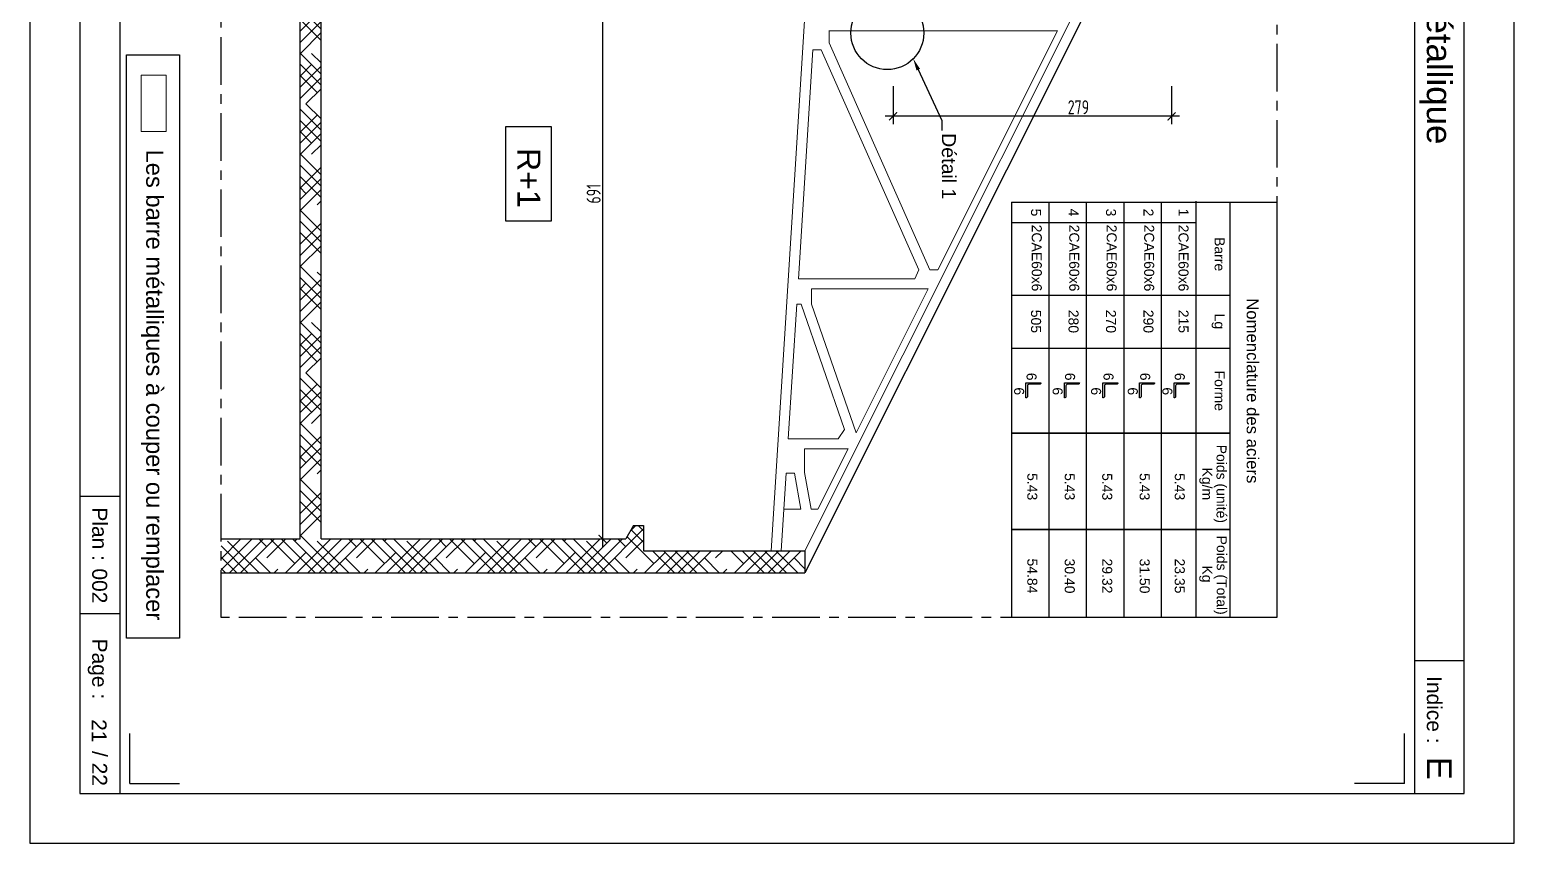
# Model space of a CAD drawing. Header units: millimetres. Extents: x -14819 to 43195, y -10328 to 20814.
# Drawn here: x 17559 to 19044, y 8910 to 9725 of the extents above; entities that cross this region are included whole.
import ezdxf
from ezdxf import colors
from ezdxf.entities.mleader import LeaderData, LeaderLine
from ezdxf.enums import TextEntityAlignment as Align
from ezdxf.math import Vec2, Vec3

# ---------------------------------------------------------------- set-up
doc = ezdxf.new("R2010")
doc.units = ezdxf.units.MM
doc.header["$PDMODE"] = 3
doc.linetypes.add('AXES', pattern=[50.8, 31.75, -6.35, 6.35, -6.35])
doc.linetypes.add('CONTINU', pattern=[0])
for name, color, linetype in [('-SOCNA- 0', 255, 'Continuous'), ('-SOCNA- Text', 255, 'Continuous'), ('173', 173, 'Continuous')]:
    doc.layers.add(name, color=color, linetype=linetype)
doc.layers.add('-SOCNA- Fer- Coffrage', color=173, linetype='Continuous', lineweight=25)
doc.layers.add('Mur_coupe', color=7, linetype='Continuous', lineweight=25)
doc.layers.add('-SOCNA- Visible', color=66, linetype='Continuous', plot=False)
doc.layers.add('_Charpente métallique', color=7, linetype='Continuous', lineweight=0, true_color=0x539df9)
doc.styles.add('-ST-Arial', font='arial.ttf')
doc.styles.add('-ST-Isocp', font='isocp.shx', dxfattribs={"width": 0.8})
doc.styles.add('SOCNA- Arial', font='arial.ttf')
doc.styles.get("Standard").update_dxf_attribs({"font": 'arial.ttf'})
doc.dimstyles.new('-ST-50s', dxfattribs={"dimtxt": 14, "dimasz": 8, "dimexe": 8, "dimexo": 10, "dimgap": 2, "dimtad": 1, "dimdec": 1, "dimrnd": 0.5, "dimdsep": 46, "dimtxsty": '-ST-Isocp', "dimblk": 'ARCHTICK', "dimcen": 3, "dimdle": 8, "dimclrd": 30, "dimclre": 30, "dimclrt": 6, "dimadec": 1, "dimazin": 0, "dimtfac": 1, "dimtdec": 1, "dimtofl": 0, "dimtmove": 0, "dimatfit": 3, "dimfxl": 30, "dimfxlon": 1, "dimtolj": 1, "dimtzin": 0, "dimlwd": -1, "dimlwe": -1, "dimarcsym": 0})

# ---------------------------------------------------------------- blocks, each defined once
blk = doc.blocks.new('_ArchTick')
at = {"color": 0, "linetype": 'ByBlock', "const_width": 0.15}
blk.add_lwpolyline([(-0.5, -0.5), (0.5, 0.5)], dxfattribs=at)
blk = doc.blocks.new('*D566')
at = {"layer": '-SOCNA- Fer- Coffrage', "color": 30, "ltscale": 1.5, "transparency": 16777216}
for p, q in [((18107, 9906.2), (18139.8, 9906.2)), ((18131.8, 9914.2), (18131.8, 9207.2)), ((18101.8, 9215.2), (18139.8, 9215.2))]:
    blk.add_line(p, q, dxfattribs=at)
at = {"layer": 'Defpoints', "color": 0, "ltscale": 1.5, "transparency": 16777216}
for p in [(18097, 9906.2), (18044.5, 9215.2), (18131.8, 9215.2)]:
    blk.add_point(p, dxfattribs=at)
at = {"layer": '-SOCNA- Fer- Coffrage', "color": 30, "ltscale": 1.5, "transparency": 16777216, "xscale": 8, "yscale": 8, "zscale": 8}
for p, rotation in [((18131.8, 9906.2), 90), ((18131.8, 9215.2), 270)]:
    blk.add_blockref('_ArchTick', p, dxfattribs=dict(at, rotation=rotation))
at = {"layer": '-SOCNA- Fer- Coffrage', "color": 6, "ltscale": 1.5, "transparency": 16777216, "insert": (18122.8, 9560.7), "char_height": 14, "attachment_point": 5, "rotation": 90, "style": '-ST-Isocp'}
blk.add_mtext('\\A1;691', dxfattribs=at)
blk = doc.blocks.new('*D573')
at = {"layer": '-SOCNA- Fer- Coffrage', "color": 30, "ltscale": 1.5, "transparency": 16777216}
for p, q in [((18422.3, 9668.2), (18422.3, 9630.2)), ((18700.9, 9668.2), (18700.9, 9630.2)), ((18708.9, 9638.2), (18414.3, 9638.2))]:
    blk.add_line(p, q, dxfattribs=at)
at = {"layer": 'Defpoints', "color": 0, "ltscale": 1.5, "transparency": 16777216}
for p in [(18700.9, 9982.7), (18422.3, 9972.7), (18422.3, 9638.2)]:
    blk.add_point(p, dxfattribs=at)
at = {"layer": '-SOCNA- Fer- Coffrage', "color": 30, "ltscale": 1.5, "transparency": 16777216, "xscale": 8, "yscale": 8, "zscale": 8, "rotation": 180}
blk.add_blockref('_ArchTick', (18422.3, 9638.2), dxfattribs=at)
at = {"layer": '-SOCNA- Fer- Coffrage', "color": 30, "ltscale": 1.5, "transparency": 16777216, "xscale": 8, "yscale": 8, "zscale": 8}
blk.add_blockref('_ArchTick', (18700.9, 9638.2), dxfattribs=at)
at = {"layer": '-SOCNA- Fer- Coffrage', "color": 6, "ltscale": 1.5, "transparency": 16777216, "insert": (18607.7, 9647.2), "char_height": 14, "attachment_point": 5, "style": '-ST-Isocp'}
blk.add_mtext('\\A1;279', dxfattribs=at)
blk = doc.blocks.new('*U557')
at = {"layer": '-SOCNA- 0', "color": 7}
for p, q in [((1917, 1385), (1917, 1435)), ((2050, 1385), (2050, 1425)), ((50, 1385), (2050, 1385)), ((50, 90), (2050, 90)), ((1752.4, 50), (1752.4, 90)), ((1870, 50), (1870, 90))]:
    blk.add_line(p, q, dxfattribs=at)
blk.add_lwpolyline([(50, 50), (2050, 50), (2050, 1435), (50, 1435)], close=True, dxfattribs=at)
at = {"layer": '-SOCNA- Visible', "color": 7}
for p, q in [((2040, 1375), (1990, 1375)), ((2040, 1375), (2040, 1325)), ((2040, 100), (2040, 150)), ((2040, 100), (1990, 100))]:
    blk.add_line(p, q, dxfattribs=at)
at = {"layer": '-SOCNA- Visible'}
blk.add_lwpolyline([(0, 0), (2100, 0), (2100, 1485), (0, 1485)], close=True, dxfattribs=at)
at = {"layer": '-SOCNA- Text', "color": 7, "style": 'SOCNA- Arial'}
for s, p in [('Indice :', (1932.6, 1405)), ('Plan : ', (1763.7, 70)), ('Page : ', (1895.1, 70)), ('/ 22', (2007.6, 70))]:
    blk.add_text(s, height=15, dxfattribs=at).set_placement(p, align=Align.MIDDLE_LEFT)
for tag, p in [('TITRE', (1050, 1410)), ('INDICE', (2024.9, 1410))]:
    blk.add_attdef(tag, text='', height=25, dxfattribs=at).set_placement(p, align=Align.MIDDLE_CENTER)
for tag, p in [("NOM_D'AFFAIRE", (160, 70)), ('PLAN', (1824.8, 70))]:
    blk.add_attdef(tag, text='', height=15, dxfattribs=at).set_placement(p, align=Align.MIDDLE_LEFT)

msp = doc.modelspace()

# ---------------------------------------------------------------- hatches: boundary and pattern name
at = {"layer": '-SOCNA- Fer- Coffrage', "ltscale": 1.5}
h = msp.add_hatch(dxfattribs=at)
h.set_pattern_fill('HOUND', color=8, scale=5, angle=-45)
h.set_pattern_definition([(315, (24839.6304, 47367.7406), (28.0633004, -16.8379802), [127, -63.5]), (45, (24839.6304, 47367.7406), (-28.0633004, -16.8379802), [127, -63.5])])
h.paths.add_polyline_path([(17750.08, 10794.24), (17750.08, 10760.24), (17829.19, 10760.24), (17829.19, 10555.24), (17850.19, 10555.24), (17850.19, 10760.24), (18155.14, 10760.24), (18162.82, 10746.83), (18172.82, 10746.83), (18172.82, 10772.24), (18334.14, 10772.24), (18334.14, 10794.24)])
h.paths.add_polyline_path([(17829.19, 10106.21), (17850.19, 10106.21), (17850.19, 10363.24), (17829.19, 10363.24)])
h.paths.add_polyline_path([(17850.19, 9906.21), (17829.19, 9906.21), (17829.19, 9215.18), (17750.08, 9215.18), (17750.08, 9181.18), (18334.14, 9181.18), (18334.14, 9203.18), (18172.82, 9203.18), (18172.82, 9228.59), (18162.82, 9228.59), (18155.14, 9215.18), (17850.19, 9215.18)])

# ---------------------------------------------------------------- linework, layer by layer
at = {"layer": '-SOCNA- Fer- Coffrage', "color": 173, "ltscale": 1.5}
for p, q in [((18759.07, 9552.19), (18806.15, 9552.19)), ((18806.15, 9552.19), (18806.15, 9136.36)), ((18540.64, 9224.68), (18540.64, 9136.36)), ((18759.07, 9136.36), (18540.64, 9136.36)), ((18806.15, 9136.36), (18759.07, 9136.36))]:
    msp.add_line(p, q, dxfattribs=at)
at = {"layer": '-SOCNA- Fer- Coffrage', "color": 2, "linetype": 'AXES', "ltscale": 1.5}
msp.add_lwpolyline([(18806.15, 10853.67), (18806.15, 9136.36), (17750.08, 9136.36), (17750.08, 10853.67)], close=True, dxfattribs=at)
at = {"layer": '-SOCNA- Fer- Coffrage', "color": 2, "ltscale": 1.5}
msp.add_lwpolyline([(17708.71, 9699.78), (17708.71, 9115.78), (17655.51, 9115.78), (17655.51, 9699.78)], close=True, dxfattribs=at)
at = {"layer": '-SOCNA- Fer- Coffrage', "color": 173, "ltscale": 1.5}
msp.add_lwpolyline([(18080.35, 9628), (18080.35, 9533.32), (18034.82, 9533.32), (18034.82, 9628)], close=True, dxfattribs=at)
at = {"layer": '-SOCNA- Fer- Coffrage', "color": 1, "ltscale": 1.5}
msp.add_circle((18416.54, 9721.45), 36.5, dxfattribs=at)
at = {"layer": '173', "color": 173}
for p, q in [((18540.64, 9552.19), (18759.07, 9552.19)), ((18540.64, 9552.19), (18540.64, 9224.68)), ((18578.11, 9552.19), (18578.11, 9136.36)), ((18615.58, 9552.19), (18615.58, 9136.36)), ((18653.05, 9552.19), (18653.05, 9136.36)), ((18690.52, 9552.19), (18690.52, 9136.36)), ((18725.64, 9137.38), (18725.64, 9553.2)), ((18759.07, 9552.19), (18759.07, 9321.12)), ((18759.07, 9552.19), (18759.07, 9136.36)), ((18759.07, 9552.19), (18759.07, 9552.19)), ((18725.64, 9531.56), (18540.64, 9531.56)), ((18759.07, 9458.9), (18540.64, 9458.9)), ((18759.07, 9405.68), (18540.64, 9405.68)), ((18540.64, 9321.12), (18759.07, 9321.12)), ((18759.07, 9321.12), (18540.64, 9321.12)), ((18540.64, 9224.68), (18759.07, 9224.68)), ((18759.07, 9224.68), (18540.64, 9224.68))]:
    msp.add_line(p, q, dxfattribs=at)
for points in [[(18570.2, 9371.28, -0.4142136), (18568.85, 9369.93), (18558.35, 9369.93, 0.4142136), (18556.7, 9368.28), (18556.7, 9357.78, -0.4623918), (18555.65, 9356.43), (18555.2, 9356.43), (18555.2, 9371.43), (18570.2, 9371.43)], [(18608.71, 9371.28, -0.4142136), (18607.36, 9369.93), (18596.86, 9369.93, 0.4142136), (18595.21, 9368.28), (18595.21, 9357.78, -0.4623918), (18594.16, 9356.43), (18593.71, 9356.43), (18593.71, 9371.43), (18608.71, 9371.43)], [(18647.16, 9371.28, -0.4142136), (18645.81, 9369.93), (18635.31, 9369.93, 0.4142136), (18633.66, 9368.28), (18633.66, 9357.78, -0.4623918), (18632.61, 9356.43), (18632.16, 9356.43), (18632.16, 9371.43), (18647.16, 9371.43)], [(18683.87, 9371.28, -0.4142136), (18682.52, 9369.93), (18672.02, 9369.93, 0.4142136), (18670.37, 9368.28), (18670.37, 9357.78, -0.4623918), (18669.32, 9356.43), (18668.87, 9356.43), (18668.87, 9371.43), (18683.87, 9371.43)], [(18718.45, 9371.28, -0.4142136), (18717.1, 9369.93), (18706.6, 9369.93, 0.4142136), (18704.95, 9368.28), (18704.95, 9357.78, -0.4623918), (18703.9, 9356.43), (18703.45, 9356.43), (18703.45, 9371.43), (18718.45, 9371.43)]]:
    msp.add_lwpolyline(points, format="xyb", close=True, dxfattribs=at)
at = {"layer": '_Charpente métallique', "flags": 128}
for points in [[(18726.56, 9987.71), (18334.14, 9203.18)], [(18300.47, 9203.18), (18333.73, 9733.87), (18406.38, 9733.87)], [(18358.29, 9723.91), (18358.29, 9711.87)], [(18358.29, 9723.87), (18586.76, 9723.87)], [(18406.38, 9723.87), (18428.21, 9723.87)], [(18586.76, 9723.87), (18467.1, 9484.64)], [(18327.55, 9475.35), (18341.92, 9704.78)], [(18341.92, 9704.78), (18350.5, 9704.78)], [(18350.5, 9704.78), (18448.03, 9484.64)], [(18358.29, 9711.87), (18458.97, 9484.64)], [(18327.55, 9475.35), (18444.07, 9475.35)], [(18444.07, 9475.35), (18448.03, 9484.64)], [(18467.1, 9484.64), (18458.97, 9484.64)], [(18340.87, 9465.35), (18457.45, 9465.35)], [(18340.87, 9465.35), (18340.87, 9450.1)], [(18457.45, 9465.35), (18385.41, 9321.32)], [(18317.52, 9315.39), (18325.97, 9450.1)], [(18325.97, 9450.1), (18330.29, 9450.1)], [(18373.7, 9324.6), (18330.29, 9450.1)], [(18385.41, 9321.32), (18340.87, 9450.1)], [(18317.52, 9315.39), (18367.33, 9315.39)], [(18373.7, 9324.6), (18367.33, 9315.39)], [(18333.76, 9305.39), (18377.44, 9305.39)], [(18333.76, 9305.39), (18333.76, 9281.76)], [(18377.44, 9305.39), (18347.19, 9244.91)], [(18340.34, 9244.91), (18333.76, 9281.76)], [(18310.49, 9203.18), (18315.37, 9281.07)], [(18315.37, 9281.07), (18323.72, 9281.07)], [(18330.21, 9244.75), (18323.72, 9281.07)], [(18330.18, 9244.91), (18313.11, 9244.91)], [(18347.19, 9244.91), (18340.34, 9244.91)]]:
    msp.add_lwpolyline(points, dxfattribs=at)
at = {"layer": '_Charpente métallique', "color": 244, "flags": 128}
msp.add_lwpolyline([(17695.19, 9679.47), (17695.19, 9623.02), (17670.22, 9623.02), (17670.22, 9679.47)], close=True, dxfattribs=at)
at = {"layer": 'Mur_coupe', "color": 8, "linetype": 'ByBlock', "ltscale": 10, "flags": 128}
msp.add_lwpolyline([(18737.57, 9987.71), (18334.14, 9181.18)], dxfattribs=at)
at = {"layer": 'Mur_coupe', "color": 4, "flags": 128}
for points in [[(17829.19, 9215.18), (17829.19, 9906.21)], [(17850.19, 9215.18), (17850.19, 9906.21)], [(18162.82, 9228.59), (18155.14, 9215.18)], [(18162.82, 9228.59), (18172.82, 9228.59)], [(18172.82, 9228.59), (18172.82, 9203.18)], [(17750.08, 9215.18), (17829.19, 9215.18)], [(17850.19, 9215.18), (18155.14, 9215.18)], [(18172.82, 9203.18), (18334.14, 9203.18)], [(18334.14, 9203.18), (18334.14, 9181.18)], [(17750.08, 9181.18), (18334.14, 9181.18)]]:
    msp.add_lwpolyline(points, dxfattribs=at)

# ---------------------------------------------------------------- block references
at = {"layer": '-SOCNA- 0'}
ref = msp.add_blockref('*U557', (17558.71, 11010.41), dxfattribs=dict(at, rotation=270))
ref.add_attrib('INDICE', 'E', dxfattribs={"layer": '-SOCNA- Text', "color": 7, "height": 25, "rotation": 270, "style": 'SOCNA- Arial'}).set_placement((18968.71, 8985.53), align=Align.MIDDLE_CENTER)
ref.add_attrib('PLAN', '002', dxfattribs={"layer": '-SOCNA- Text', "color": 7, "height": 15, "rotation": 270, "style": 'SOCNA- Arial'}).set_placement((17628.71, 9185.59), align=Align.MIDDLE_LEFT)
ref.add_attrib('TITRE', 'Principe de remplacer la charpente métallique ', dxfattribs={"layer": '-SOCNA- Text', "color": 7, "height": 25, "rotation": 270, "style": 'SOCNA- Arial'}).set_placement((18968.71, 9960.41), align=Align.MIDDLE_CENTER)

# ---------------------------------------------------------------- texts
at = {"layer": '-SOCNA- Fer- Coffrage', "color": 7, "style": '-ST-Arial'}
msp.add_text('Les barre métalliques à couper ou remplacer', height=17, rotation=270, dxfattribs=at).set_placement((17675.25, 9604.87))
at = {"layer": '-SOCNA- Fer- Coffrage', "color": 173, "ltscale": 1.5, "insert": (18069.59, 9606.4), "char_height": 23, "attachment_point": 1, "rotation": 270, "style": '-ST-Arial'}
msp.add_mtext_dynamic_manual_height_columns('R+1', width=302.2425, gutter_width=153.03, heights=[0], dxfattribs=at)
at = {"layer": '-SOCNA- Text', "color": 7, "style": 'SOCNA- Arial'}
msp.add_text('21', height=15, rotation=270, dxfattribs=at).set_placement((17628.08, 9034.7), align=Align.MIDDLE_LEFT)
at = {"layer": '173', "color": 173}
for s, p in [('5', (18570.34, 9541.87)), ('4', (18607.81, 9541.87)), ('3', (18645.28, 9541.87)), ('2', (18682.75, 9541.87)), ('1', (18717.82, 9541.87)), ('2CAE60x6', (18571.06, 9496.32)), ('2CAE60x6', (18608.53, 9496.32)), ('2CAE60x6', (18646, 9496.32)), ('2CAE60x6', (18683.47, 9496.32)), ('2CAE60x6', (18717.82, 9496.32)), ('505', (18570.34, 9432.84)), ('280', (18607.81, 9432.84)), ('270', (18645.28, 9432.84)), ('290', (18682.75, 9432.84)), ('215', (18717.82, 9432.84)), ('6', (18565.84, 9377.55)), ('6', (18604.35, 9377.55)), ('6', (18642.8, 9377.55)), ('6', (18679.51, 9377.55)), ('6', (18714.09, 9377.55)), ('6', (18553.41, 9362.93)), ('6', (18591.93, 9362.93)), ('6', (18630.38, 9362.93)), ('6', (18667.09, 9362.93)), ('6', (18701.67, 9362.93)), ('5.43', (18566.57, 9267.42)), ('5.43', (18604.04, 9267.42)), ('5.43', (18641.51, 9267.42)), ('5.43', (18678.98, 9267.42)), ('5.43', (18714.09, 9267.42)), ('54.84', (18566.57, 9178.01)), ('30.40', (18604.04, 9178.01)), ('29.32', (18641.51, 9178.01)), ('31.50', (18678.98, 9178.01)), ('23.35', (18714.09, 9178.01))]:
    msp.add_text(s, height=10, rotation=270, dxfattribs=at).set_placement(p, align=Align.TOP_CENTER)
for s, height, p in [('Barre', 10, (18748.95, 9500.15)), ('Nomenclature des aciers', 12, (18782.04, 9363.4)), ('Lg', 10, (18748.95, 9432.84)), ('Forme', 10, (18748.95, 9363.4)), ('Poids (unité)', 10, (18750.86, 9270.24)), ('Kg/m', 10, (18736.51, 9270.24)), ('Poids (Total)', 10, (18751.08, 9178.84)), ('Kg', 10, (18736.51, 9180.01))]:
    msp.add_text(s, height=height, rotation=270, dxfattribs=at).set_placement(p, align=Align.MIDDLE_CENTER)

# ---------------------------------------------------------------- dimensions: what is measured, and where the dimension line sits
at = {"layer": '-SOCNA- Fer- Coffrage', "color": 15, "ltscale": 1.5}
dim = msp.add_linear_dim(base=(18422.25, 9638.21), p1=(18700.94, 9982.71), p2=(18422.25, 9972.71), dimstyle='-ST-50s', override={"dimrnd": 1}, dxfattribs=at)
dim.commit()
dim.dimension.update_dxf_attribs({"geometry": '*D573', "text_midpoint": (18607.69, 9638.21), "dimtype": 160})
dim = msp.add_linear_dim(base=(18131.75, 9215.18), p1=(18097.01, 9906.21), p2=(18044.49, 9215.18), angle=270, dimstyle='-ST-50s', dxfattribs=at)
dim.commit()
dim.dimension.update_dxf_attribs({"geometry": '*D566', "text_midpoint": (18122.75, 9560.7)})

# ---------------------------------------------------------------- leaders
at = {"color": 1, "linetype": 'CONTINU', "ltscale": 1.5}
ml = msp.add_multileader_mtext('Standard', dxfattribs=at)
ml.set_content('Détail 1', color=1, style='-ST-Arial')
ml.set_leader_properties(color=1, linetype='ByLayer', lineweight=-1)
ml.build(insert=Vec2(0, 0))
ml.multileader.update_dxf_attribs({"text_left_attachment_type": 7, "text_right_attachment_type": 7, "dogleg_length": 2, "arrow_head_size": 12})
ctx = ml.context
ctx.base_point, ctx.char_height, ctx.arrow_head_size, ctx.landing_gap_size, ctx.plane_origin, ctx.plane_x_axis, ctx.plane_y_axis = Vec3(18470.93, 9623.81), 14, 12, 2.5, Vec3(18362.72, 9720.69), Vec3(0, -1), Vec3(1, 0)
ctx.left_attachment, ctx.right_attachment = 7, 7
notes = []
notes.append((ctx, [(0, (1, 1, 0), (18470.93, 9633.81), (0, -1), 10, [(0, [(18442.5, 9695.79)], 0, [])])]))
ctx.mtext.insert, ctx.mtext.text_direction, ctx.mtext.rotation, ctx.mtext.flow_direction = Vec3(18485.16, 9621.31), Vec3(0, -1), 4.712389, 5
for ctx, leaders in notes:
    for number, flags, end, landing, length, lines in leaders:
        leader = LeaderData()
        leader.index, (leader.has_last_leader_line, leader.has_dogleg_vector, leader.attachment_direction) = number, flags
        leader.last_leader_point, leader.dogleg_vector, leader.dogleg_length = Vec3(end), Vec3(landing), length
        for number, points, colour, breaks in lines:
            line = LeaderLine()
            line.index, line.vertices, line.color, line.breaks = number, Vec3.list(points), colors.encode_raw_color(colour), breaks
            leader.lines.append(line)
        ctx.leaders.append(leader)

doc.saveas('drawing.dxf')
